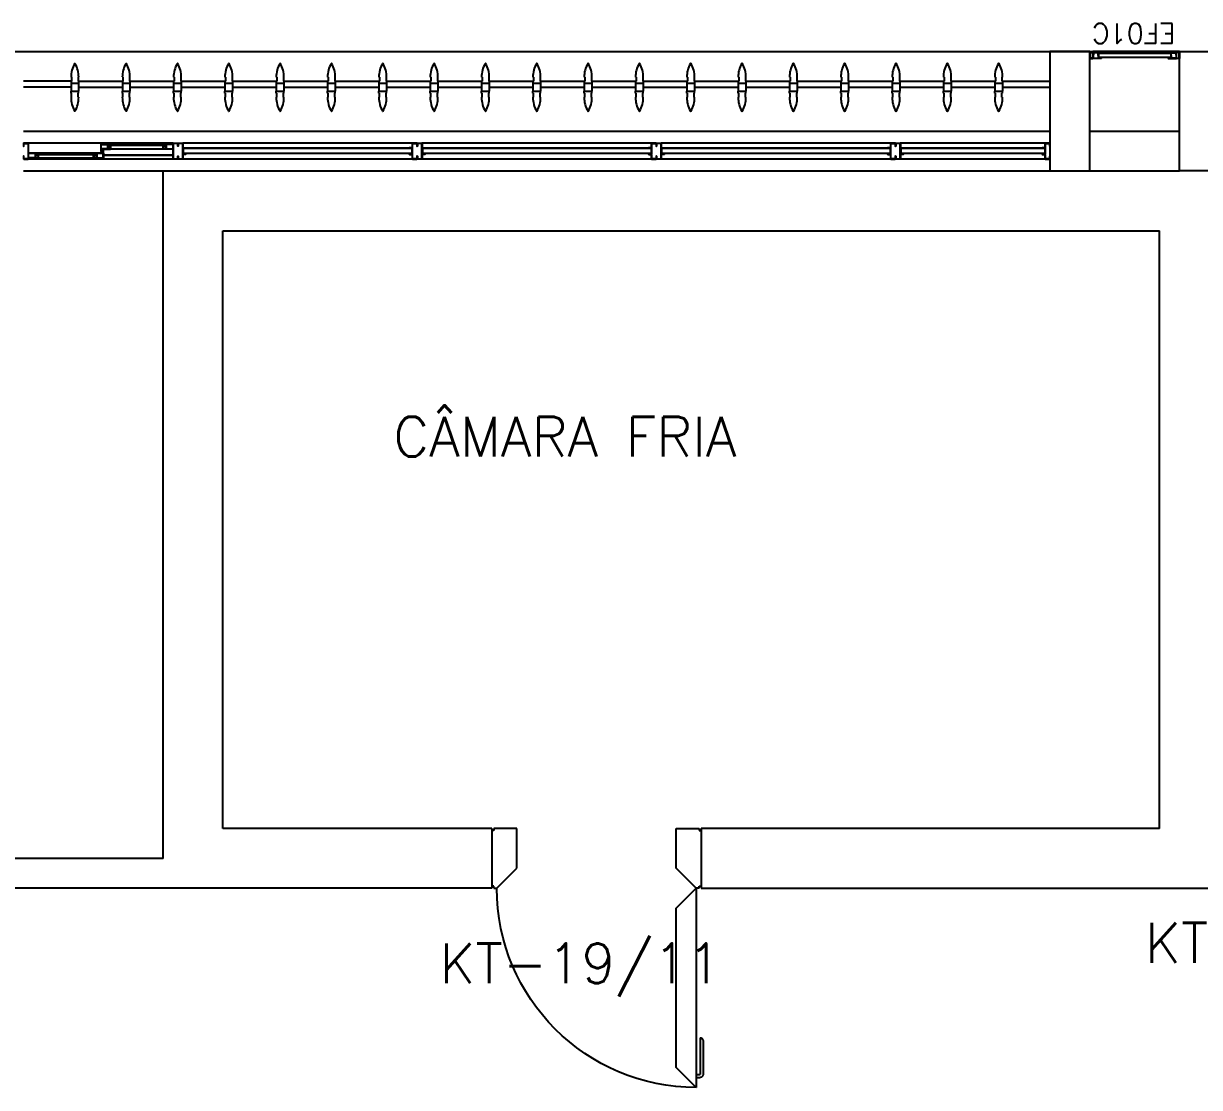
# Model space of a CAD drawing. Header units: millimetres. Extents: x 2686 to 2939, y 1294 to 1441.
# Drawn here: x 2822.32 to 2828.22, y 1433.37 to 1438.71 of the extents above; entities that cross this region are included whole.
import ezdxf

# ---------------------------------------------------------------- set-up
doc = ezdxf.new("R2010")
doc.units = ezdxf.units.MM
for name, color, linetype in [('AR-ALV', 2, 'Continuous'), ('AR-ESQ', 1, 'Continuous'), ('AR-ESTC', 3, 'Continuous'), ('AR-PEITORIL', 1, 'Continuous'), ('AR-PORTA', 1, 'Continuous'), ('BR-PAINEL', 1, 'Continuous'), ('BR-SUPORTE', 1, 'Continuous'), ('DT-ESQ-BAGUETE-C', 1, 'Continuous'), ('DT-ESQ-BAGUETE-V', 1, 'Continuous'), ('DT-ESQ-CHAPA DOBRADA-V', 1, 'Continuous'), ('DT-ESQ-MARCO-V', 1, 'Continuous'), ('DT-ESQ-PERFIL CADEIRA-C', 2, 'Continuous'), ('DT-ESQ-PERFIL CADEIRA-V', 2, 'Continuous'), ('DT-ESQ-PERFIL U SIMPLES-C', 2, 'Continuous'), ('DT-ESQ-PERFIL U-C', 2, 'Continuous'), ('DT-ESQ-PERFIL U-V', 1, 'Continuous'), ('DT-ESQ-VENEZIANA-C', 1, 'Continuous'), ('DT-ESQ-VENEZIANA-V', 1, 'Continuous'), ('DT-ESQ-VIDRO-C', 2, 'Continuous'), ('DT-TXTMOD', 1, 'Continuous'), ('ENDEREÇO', 2, 'Continuous'), ('ibio', 2, 'Continuous'), ('maçaneta', 1, 'Continuous'), ('mov', 1, 'Continuous'), ('pm1', 2, 'Continuous'), ('pm2', 2, 'Continuous'), ('TEXTO', 2, 'Continuous')]:
    doc.layers.add(name, color=color, linetype=linetype)
doc.styles.add('S10', font='simplex.shx', dxfattribs={"height": 0.1})
doc.styles.add('UNB-100', font='simplex.shx', dxfattribs={"height": 0.2})
doc.styles.add('UNB1-100', font='simplex.shx', dxfattribs={"height": 0.2})

# ---------------------------------------------------------------- blocks, each defined once
blk = doc.blocks.new('pe100-alv-01p')
at = {"layer": 'maçaneta'}
for p, q in [((-0.025, 1.25), (-0.005, 1.25)), ((-0.025, 1.235), (-0.005, 1.235)), ((-0.005, 1.05), (-0.005, 1.235)), ((0.01, 1.065), (0.01, 1.235))]:
    blk.add_line(p, q, dxfattribs=at)
for centre, start, end in [((-0.005, 1.235), 360, 90), ((-0.005, 1.065), 270, 360)]:
    blk.add_arc(centre, 0.015, start, end, dxfattribs=at)
at = {"layer": 'mov'}
blk.add_arc((-0.025, 0.3), 1, 90, 180, dxfattribs=at)
at = {"layer": 'pm1'}
for p, q in [((-0.025, 1.3), (-0.125, 1.2)), ((-0.025, 1.3), (-0.025, 1.3)), ((-0.025, 0.3), (-0.025, 1.3)), ((-0.125, 1.2), (-0.125, 0.4)), ((-0.125, 0.4), (-0.025, 0.3)), ((-1.04, 0.3), (-1.025, 0.3)), ((-1.04, 0.3), (-1.04, 0.29)), ((-1.025, 0.3), (-0.925, 0.2)), ((-0.025, 0.3), (-0.125, 0.2)), ((-0.025, 0.3), (-0.025, 0.3)), ((-0.01, 0.3), (-0.025, 0.3)), ((-0.01, 0.3), (-0.01, 0.29)), ((-1.04, 0.29), (-1.05, 0.29)), ((-1.05, 0.01), (-1.05, 0.29)), ((-0.925, 0.2), (-0.925, 0)), ((-0.125, 0.2), (-0.125, 0)), ((-1.04, 0.01), (-1.05, 0.01)), ((-1.04, 0), (-1.04, 0.01)), ((-0.925, 0), (-1.04, 0)), ((-0.125, 0), (-0.01, 0)), ((-0.01, 0), (-0.01, 0.01))]:
    blk.add_line(p, q, dxfattribs=at)
at = {"layer": 'pm2'}
for p, q in [((-0.01, 0.29), (0, 0.29)), ((0, 0.01), (0, 0.29)), ((-0.01, 0.01), (0, 0.01))]:
    blk.add_line(p, q, dxfattribs=at)
blk = doc.blocks.new('EF48-P')
at = {"layer": 'DT-ESQ-BAGUETE-C', "ltscale": 0.1}
for points in [[(4.4485, -0.125), (4.435, -0.125), (4.435, -0.1235), (4.448, -0.1235, 0.414214), (4.4485, -0.123), (4.4485, -0.112, 0.414214), (4.448, -0.1115), (4.435, -0.1115), (4.435, -0.11), (4.4485, -0.11, -0.414214), (4.45, -0.1115), (4.45, -0.1235, -0.414214)], [(4.714, -0.125), (4.7275, -0.125), (4.7275, -0.1235), (4.7145, -0.1235, -0.414214), (4.714, -0.123), (4.714, -0.112, -0.414214), (4.7145, -0.1115), (4.7275, -0.1115), (4.7275, -0.11), (4.714, -0.11, 0.414214), (4.7125, -0.1115), (4.7125, -0.1235, 0.414214)], [(4.7975, -0.08), (4.784, -0.08), (4.784, -0.0785), (4.797, -0.0785, 0.414214), (4.7975, -0.078), (4.7975, -0.067, 0.414214), (4.797, -0.0665), (4.784, -0.0665), (4.784, -0.065), (4.7975, -0.065, -0.414214), (4.799, -0.0665), (4.799, -0.0785, -0.414214)], [(5.0765, -0.08), (5.09, -0.08), (5.09, -0.0785), (5.077, -0.0785, -0.414214), (5.0765, -0.078), (5.0765, -0.067, -0.414214), (5.077, -0.0665), (5.09, -0.0665), (5.09, -0.065), (5.0765, -0.065, 0.414214), (5.075, -0.0665), (5.075, -0.0785, 0.414214)]]:
    blk.add_lwpolyline(points, format="xyb", close=True, dxfattribs=at)
at = {"layer": 'DT-ESQ-BAGUETE-V', "ltscale": 0.1}
for p, q in [((4.4485, -0.11), (4.714, -0.11)), ((4.7975, -0.065), (5.0765, -0.065))]:
    blk.add_line(p, q, dxfattribs=at)
at = {"layer": 'DT-ESQ-CHAPA DOBRADA-V', "ltscale": 0.1}
for p, q in [((4.4, -0.077), (4.749, -0.077)), ((4.4, -0.08), (4.749, -0.08))]:
    blk.add_line(p, q, dxfattribs=at)
at = {"layer": 'DT-ESQ-MARCO-V', "ltscale": 0.1}
for p, q in [((0.0235, -0.06), (0.7515, -0.06)), ((0.7985, -0.06), (1.9515, -0.06)), ((1.9985, -0.06), (3.1515, -0.06)), ((3.1985, -0.06), (4.3515, -0.06)), ((0.0235, -0.14), (0.7515, -0.14)), ((0.7985, -0.14), (1.9515, -0.14)), ((1.9985, -0.14), (3.1515, -0.14)), ((3.1985, -0.14), (4.3515, -0.14))]:
    blk.add_line(p, q, dxfattribs=at)
at = {"layer": 'DT-ESQ-PERFIL CADEIRA-C', "ltscale": 0.1}
for p, q in [((4.751, -0.0885), (4.7975, -0.0885)), ((5.125, -0.0885), (5.0765, -0.0885)), ((4.4, -0.1335), (4.4485, -0.1335)), ((4.7605, -0.1335), (4.714, -0.1335))]:
    blk.add_line(p, q, dxfattribs=at)
for points in [[(4.4485, -0.135), (4.4, -0.135), (4.4, -0.1335), (4.435, -0.1335, -0.198912), (4.4339, -0.1331, -0.198913), (4.4335, -0.132), (4.4335, -0.112, 0.414214), (4.433, -0.1115), (4.4, -0.1115), (4.4, -0.11), (4.4335, -0.11, -0.414214), (4.435, -0.1115), (4.435, -0.1235), (4.435, -0.125), (4.435, -0.132), (4.4485, -0.132, -1)], [(4.714, -0.132, 1), (4.714, -0.135), (4.7605, -0.135, 0.414214), (4.7625, -0.133), (4.7625, -0.112, 0.414214), (4.7605, -0.11), (4.729, -0.11, 0.414214), (4.7275, -0.1115), (4.7275, -0.132)], [(4.7275, -0.1335, 0.198913), (4.7286, -0.1331, 0.198913), (4.729, -0.132), (4.729, -0.112, -0.414214), (4.7295, -0.1115), (4.7605, -0.1115, -0.414214), (4.761, -0.112), (4.761, -0.133, -0.414214), (4.7605, -0.1335)], [(4.7975, -0.087, -1), (4.7975, -0.09), (4.751, -0.09, -0.414214), (4.749, -0.088), (4.749, -0.067, -0.414214), (4.751, -0.065), (4.7825, -0.065, -0.414214), (4.784, -0.0665), (4.784, -0.087)], [(4.784, -0.0885, -0.198913), (4.7829, -0.0881, -0.198913), (4.7825, -0.087), (4.7825, -0.067, 0.414214), (4.782, -0.0665), (4.751, -0.0665, 0.414214), (4.7505, -0.067), (4.7505, -0.088, 0.414214), (4.751, -0.0885)], [(5.0765, -0.09), (5.125, -0.09), (5.125, -0.0885), (5.09, -0.0885, 0.198912), (5.0911, -0.0881, 0.198913), (5.0915, -0.087), (5.0915, -0.067, -0.414214), (5.092, -0.0665), (5.125, -0.0665), (5.125, -0.065), (5.0915, -0.065, 0.414214), (5.09, -0.0665), (5.09, -0.0785), (5.09, -0.08), (5.09, -0.087), (5.0765, -0.087, 1)]]:
    blk.add_lwpolyline(points, format="xyb", close=True, dxfattribs=at)
at = {"layer": 'DT-ESQ-PERFIL CADEIRA-V', "ltscale": 0.1}
for p, q in [((4.7825, -0.09), (5.0765, -0.09)), ((4.4485, -0.135), (4.714, -0.135))]:
    blk.add_line(p, q, dxfattribs=at)
at = {"layer": 'DT-ESQ-PERFIL U SIMPLES-C', "ltscale": 0.1}
for points in [[(4.751, -0.102), (4.759, -0.102), (4.759, -0.1005), (4.751, -0.1005, -0.414214), (4.7505, -0.1), (4.7505, -0.092, -0.414214), (4.751, -0.0915), (4.759, -0.0915), (4.759, -0.09), (4.751, -0.09, 0.414214), (4.749, -0.092), (4.749, -0.1, 0.414214)], [(4.7605, -0.098), (4.7525, -0.098), (4.7525, -0.0995), (4.7605, -0.0995, -0.414214), (4.761, -0.1), (4.761, -0.108, -0.414214), (4.7605, -0.1085), (4.7525, -0.1085), (4.7525, -0.11), (4.7605, -0.11, 0.414214), (4.7625, -0.108), (4.7625, -0.1, 0.414214)]]:
    blk.add_lwpolyline(points, format="xyb", close=True, dxfattribs=at)
at = {"layer": 'DT-ESQ-PERFIL U-C', "ltscale": 0.1}
for points in [[(0.025, -0.1234), (0.025, -0.086), (0.0385, -0.086, 1), (0.0385, -0.083), (0.025, -0.083), (0.025, -0.0615, 0.414214), (0.0235, -0.06), (0.0015, -0.06, 0.414214), (0, -0.0615), (0, -0.075), (0.0015, -0.075), (0.0015, -0.0615), (0.0235, -0.0615), (0.0235, -0.083, 0.414214), (0.025, -0.0845, 0.414214), (0.0235, -0.086), (0.0235, -0.1234), (0.0235, -0.1385), (0.0015, -0.1385), (0.0015, -0.125), (0, -0.125), (0, -0.1385, 0.414214), (0.0015, -0.14), (0.0235, -0.14, 0.414214), (0.025, -0.1385)], [(0.04, -0.086), (0.0265, -0.086, 0.414214), (0.025, -0.0875), (0.025, -0.1145, 0.414214), (0.0265, -0.116), (0.04, -0.116), (0.04, -0.1145), (0.0265, -0.1145), (0.0265, -0.0875), (0.04, -0.0875)], [(0.75, -0.1234), (0.75, -0.086), (0.7365, -0.086, -1), (0.7365, -0.083), (0.75, -0.083), (0.75, -0.0615, -0.414214), (0.7515, -0.06), (0.7735, -0.06, -0.414214), (0.775, -0.0615), (0.775, -0.075), (0.7735, -0.075), (0.7735, -0.0615), (0.7515, -0.0615), (0.7515, -0.083, -0.414214), (0.75, -0.0845, -0.414214), (0.7515, -0.086), (0.7515, -0.1234), (0.7515, -0.1385), (0.7735, -0.1385), (0.7735, -0.125), (0.775, -0.125), (0.775, -0.1385, -0.414214), (0.7735, -0.14), (0.7515, -0.14, -0.414214), (0.75, -0.1385)], [(0.735, -0.086), (0.7485, -0.086, -0.414214), (0.75, -0.0875), (0.75, -0.1145, -0.414214), (0.7485, -0.116), (0.735, -0.116), (0.735, -0.1145), (0.7485, -0.1145), (0.7485, -0.0875), (0.735, -0.0875)], [(0.8, -0.1234), (0.8, -0.086), (0.8135, -0.086, 1), (0.8135, -0.083), (0.8, -0.083), (0.8, -0.0615, 0.414214), (0.7985, -0.06), (0.7765, -0.06, 0.414214), (0.775, -0.0615), (0.775, -0.075), (0.7765, -0.075), (0.7765, -0.0615), (0.7985, -0.0615), (0.7985, -0.083, 0.414214), (0.8, -0.0845, 0.414214), (0.7985, -0.086), (0.7985, -0.1234), (0.7985, -0.1385), (0.7765, -0.1385), (0.7765, -0.125), (0.775, -0.125), (0.775, -0.1385, 0.414214), (0.7765, -0.14), (0.7985, -0.14, 0.414214), (0.8, -0.1385)], [(0.815, -0.086), (0.8015, -0.086, 0.414214), (0.8, -0.0875), (0.8, -0.1145, 0.414214), (0.8015, -0.116), (0.815, -0.116), (0.815, -0.1145), (0.8015, -0.1145), (0.8015, -0.0875), (0.815, -0.0875)], [(1.95, -0.1234), (1.95, -0.086), (1.9365, -0.086, -1), (1.9365, -0.083), (1.95, -0.083), (1.95, -0.0615, -0.414214), (1.9515, -0.06), (1.9735, -0.06, -0.414214), (1.975, -0.0615), (1.975, -0.075), (1.9735, -0.075), (1.9735, -0.0615), (1.9515, -0.0615), (1.9515, -0.083, -0.414214), (1.95, -0.0845, -0.414214), (1.9515, -0.086), (1.9515, -0.1234), (1.9515, -0.1385), (1.9735, -0.1385), (1.9735, -0.125), (1.975, -0.125), (1.975, -0.1385, -0.414214), (1.9735, -0.14), (1.9515, -0.14, -0.414214), (1.95, -0.1385)], [(1.935, -0.086), (1.9485, -0.086, -0.414214), (1.95, -0.0875), (1.95, -0.1145, -0.414214), (1.9485, -0.116), (1.935, -0.116), (1.935, -0.1145), (1.9485, -0.1145), (1.9485, -0.0875), (1.935, -0.0875)], [(2, -0.1234), (2, -0.086), (2.0135, -0.086, 1), (2.0135, -0.083), (2, -0.083), (2, -0.0615, 0.414214), (1.9985, -0.06), (1.9765, -0.06, 0.414214), (1.975, -0.0615), (1.975, -0.075), (1.9765, -0.075), (1.9765, -0.0615), (1.9985, -0.0615), (1.9985, -0.083, 0.414214), (2, -0.0845, 0.414214), (1.9985, -0.086), (1.9985, -0.1234), (1.9985, -0.1385), (1.9765, -0.1385), (1.9765, -0.125), (1.975, -0.125), (1.975, -0.1385, 0.414214), (1.9765, -0.14), (1.9985, -0.14, 0.414214), (2, -0.1385)], [(2.015, -0.086), (2.0015, -0.086, 0.414214), (2, -0.0875), (2, -0.1145, 0.414214), (2.0015, -0.116), (2.015, -0.116), (2.015, -0.1145), (2.0015, -0.1145), (2.0015, -0.0875), (2.015, -0.0875)], [(3.15, -0.1234), (3.15, -0.086), (3.1365, -0.086, -1), (3.1365, -0.083), (3.15, -0.083), (3.15, -0.0615, -0.414214), (3.1515, -0.06), (3.1735, -0.06, -0.414214), (3.175, -0.0615), (3.175, -0.075), (3.1735, -0.075), (3.1735, -0.0615), (3.1515, -0.0615), (3.1515, -0.083, -0.414214), (3.15, -0.0845, -0.414214), (3.1515, -0.086), (3.1515, -0.1234), (3.1515, -0.1385), (3.1735, -0.1385), (3.1735, -0.125), (3.175, -0.125), (3.175, -0.1385, -0.414214), (3.1735, -0.14), (3.1515, -0.14, -0.414214), (3.15, -0.1385)], [(3.135, -0.086), (3.1485, -0.086, -0.414214), (3.15, -0.0875), (3.15, -0.1145, -0.414214), (3.1485, -0.116), (3.135, -0.116), (3.135, -0.1145), (3.1485, -0.1145), (3.1485, -0.0875), (3.135, -0.0875)], [(3.2, -0.1234), (3.2, -0.086), (3.2135, -0.086, 1), (3.2135, -0.083), (3.2, -0.083), (3.2, -0.0615, 0.414214), (3.1985, -0.06), (3.1765, -0.06, 0.414214), (3.175, -0.0615), (3.175, -0.075), (3.1765, -0.075), (3.1765, -0.0615), (3.1985, -0.0615), (3.1985, -0.083, 0.414214), (3.2, -0.0845, 0.414214), (3.1985, -0.086), (3.1985, -0.1234), (3.1985, -0.1385), (3.1765, -0.1385), (3.1765, -0.125), (3.175, -0.125), (3.175, -0.1385, 0.414214), (3.1765, -0.14), (3.1985, -0.14, 0.414214), (3.2, -0.1385)], [(3.215, -0.086), (3.2015, -0.086, 0.414214), (3.2, -0.0875), (3.2, -0.1145, 0.414214), (3.2015, -0.116), (3.215, -0.116), (3.215, -0.1145), (3.2015, -0.1145), (3.2015, -0.0875), (3.215, -0.0875)], [(4.35, -0.1234), (4.35, -0.086), (4.3365, -0.086, -1), (4.3365, -0.083), (4.35, -0.083), (4.35, -0.0615, -0.414214), (4.3515, -0.06), (4.3735, -0.06, -0.414214), (4.375, -0.0615), (4.375, -0.075), (4.3735, -0.075), (4.3735, -0.0615), (4.3515, -0.0615), (4.3515, -0.083, -0.414214), (4.35, -0.0845, -0.414214), (4.3515, -0.086), (4.3515, -0.1234), (4.3515, -0.1385), (4.3735, -0.1385), (4.3735, -0.125), (4.375, -0.125), (4.375, -0.1385, -0.414214), (4.3735, -0.14), (4.3515, -0.14, -0.414214), (4.35, -0.1385)], [(4.335, -0.086), (4.3485, -0.086, -0.414214), (4.35, -0.0875), (4.35, -0.1145, -0.414214), (4.3485, -0.116), (4.335, -0.116), (4.335, -0.1145), (4.3485, -0.1145), (4.3485, -0.0875), (4.335, -0.0875)], [(4.375, -0.0615, -0.414214), (4.3765, -0.06), (4.3985, -0.06, -0.414214), (4.4, -0.0615), (4.4, -0.1385, -0.414214), (4.3985, -0.14), (4.3765, -0.14, -0.414214), (4.375, -0.1385), (4.375, -0.125), (4.3765, -0.125), (4.3765, -0.138, 0.414214), (4.377, -0.1385), (4.398, -0.1385, 0.414214), (4.3985, -0.138), (4.3985, -0.062, 0.414214), (4.398, -0.0615), (4.377, -0.0615, 0.414214), (4.3765, -0.062), (4.3765, -0.075), (4.375, -0.075)], [(5.15, -0.0615, 0.414214), (5.1485, -0.06), (5.1265, -0.06, 0.414214), (5.125, -0.0615), (5.125, -0.1385, 0.414214), (5.1265, -0.14), (5.1485, -0.14, 0.414214), (5.15, -0.1385), (5.15, -0.125), (5.1485, -0.125), (5.1485, -0.138, -0.414214), (5.148, -0.1385), (5.127, -0.1385, -0.414214), (5.1265, -0.138), (5.1265, -0.062, -0.414214), (5.127, -0.0615), (5.148, -0.0615, -0.414214), (5.1485, -0.062), (5.1485, -0.075), (5.15, -0.075)]]:
    blk.add_lwpolyline(points, format="xyb", close=True, dxfattribs=at)
for points in [[(0.025, -0.0845), (0.0385, -0.0845)], [(0.75, -0.0845), (0.7365, -0.0845)], [(0.8, -0.0845), (0.8135, -0.0845)], [(1.95, -0.0845), (1.9365, -0.0845)], [(2, -0.0845), (2.0135, -0.0845)], [(3.15, -0.0845), (3.1365, -0.0845)], [(3.2, -0.0845), (3.2135, -0.0845)], [(4.35, -0.0845), (4.3365, -0.0845)]]:
    blk.add_lwpolyline(points, dxfattribs=at)
at = {"layer": 'DT-ESQ-PERFIL U-V', "ltscale": 0.1}
for p, q in [((4.3985, -0.06), (5.1265, -0.06)), ((4.3985, -0.14), (5.1265, -0.14))]:
    blk.add_line(p, q, dxfattribs=at)
at = {"layer": 'DT-ESQ-VENEZIANA-C', "ltscale": 0.1}
for p, q in [((0.0265, -0.113), (0.7485, -0.113)), ((0.0265, -0.1145), (0.7485, -0.1145)), ((0.8015, -0.113), (1.9485, -0.113)), ((0.8015, -0.1145), (1.9485, -0.1145)), ((2.0015, -0.113), (3.1485, -0.113)), ((2.0015, -0.1145), (3.1485, -0.1145)), ((3.2015, -0.113), (4.3485, -0.113)), ((3.2015, -0.1145), (4.3485, -0.1145))]:
    blk.add_line(p, q, dxfattribs=at)
at = {"layer": 'DT-ESQ-VENEZIANA-V', "ltscale": 0.1}
for p, q in [((0.0265, -0.0875), (0.7485, -0.0875)), ((0.8015, -0.0875), (1.9485, -0.0875)), ((2.0015, -0.0875), (3.1485, -0.0875)), ((3.2015, -0.0875), (4.3485, -0.0875))]:
    blk.add_line(p, q, dxfattribs=at)
at = {"layer": 'DT-ESQ-VIDRO-C', "ltscale": 0.1}
for points in [[(5.0875, -0.085), (5.0875, -0.082), (4.7865, -0.082), (4.7865, -0.085)], [(4.438, -0.13), (4.438, -0.127), (4.7245, -0.127), (4.7245, -0.13)]]:
    blk.add_lwpolyline(points, close=True, dxfattribs=at)
at = {"layer": 'DT-TXTMOD', "ltscale": 0.1, "style": 'S10', "flags": 3}
for tag, p in [('M01', (0.025, -0.28)), ('M02', (0.3253, -0.28)), ('M03', (0.627, -0.28)), ('M04', (0.9288, -0.28)), ('M05', (1.2306, -0.28)), ('M06', (1.5323, -0.28)), ('M07', (1.8341, -0.28)), ('M08', (2.1359, -0.28)), ('M09', (2.4376, -0.28)), ('M10', (2.7394, -0.28)), ('M11', (3.0412, -0.28)), ('M12', (3.3429, -0.28)), ('M13', (3.6447, -0.28)), ('M14', (3.9464, -0.28)), ('M15', (4.2482, -0.28)), ('M16', (4.55, -0.28)), ('M17', (4.8517, -0.28))]:
    blk.add_attdef(tag, p, '', height=0.1, dxfattribs=at)

msp = doc.modelspace()

# ---------------------------------------------------------------- linework, layer by layer
at = {"layer": 'AR-ALV'}
for p, q in [((2827.6707, 1438.1749), (2828.1207, 1438.1749)), ((2823.0207, 1434.5249), (2823.0207, 1437.9749)), ((2823.0207, 1437.9749), (2827.4707, 1437.9749)), ((2827.6707, 1437.9749), (2828.1207, 1437.9749)), ((2823.3207, 1434.6749), (2823.3207, 1437.6749)), ((2823.3207, 1437.6749), (2828.0207, 1437.6749)), ((2828.0207, 1434.6749), (2828.0207, 1437.6749)), ((2824.6707, 1434.6749), (2823.3207, 1434.6749)), ((2824.6707, 1434.6749), (2824.6707, 1434.3749)), ((2825.7207, 1434.6749), (2825.7207, 1434.3749)), ((2828.0207, 1434.6749), (2825.7207, 1434.6749)), ((2823.0207, 1434.5249), (2821.1207, 1434.5249)), ((2824.6707, 1434.3749), (2821.1207, 1434.3749)), ((2825.7207, 1434.3749), (2828.4207, 1434.3749))]:
    msp.add_line(p, q, dxfattribs=at)
at = {"layer": 'AR-ESTC'}
for p, q in [((2827.6707, 1438.5749), (2827.4707, 1438.5749)), ((2827.4707, 1438.5749), (2827.4707, 1437.9749)), ((2827.6707, 1437.9749), (2827.6707, 1438.5749)), ((2828.1207, 1438.5749), (2828.3207, 1438.5749)), ((2828.1207, 1437.9749), (2828.1207, 1438.5749)), ((2827.4707, 1437.9749), (2827.6707, 1437.9749)), ((2828.3207, 1437.9749), (2828.1207, 1437.9749))]:
    msp.add_line(p, q, dxfattribs=at)
at = {"layer": 'AR-PEITORIL'}
for p, q in [((2822.3207, 1438.1749), (2827.4707, 1438.1749)), ((2822.3207, 1437.9749), (2827.4707, 1437.9749))]:
    msp.add_line(p, q, dxfattribs=at)
at = {"layer": 'BR-PAINEL'}
for p, q in [((2822.559, 1438.4449), (2822.5615, 1438.4449)), ((2822.559, 1438.4249), (2822.559, 1438.4149)), ((2822.559, 1438.4249), (2822.5615, 1438.4249)), ((2822.5615, 1438.4449), (2822.5615, 1438.4249)), ((2822.5949, 1438.4449), (2822.5949, 1438.4249)), ((2822.5974, 1438.4449), (2822.5949, 1438.4449)), ((2822.5974, 1438.4249), (2822.5949, 1438.4249)), ((2822.5974, 1438.4249), (2822.5974, 1438.4149)), ((2822.8165, 1438.4449), (2822.819, 1438.4449)), ((2822.8165, 1438.4249), (2822.8165, 1438.4149)), ((2822.8165, 1438.4249), (2822.819, 1438.4249)), ((2822.819, 1438.4449), (2822.819, 1438.4249)), ((2822.8524, 1438.4449), (2822.8524, 1438.4249)), ((2822.8549, 1438.4449), (2822.8524, 1438.4449)), ((2822.8549, 1438.4249), (2822.8524, 1438.4249)), ((2822.8549, 1438.4249), (2822.8549, 1438.4149)), ((2823.074, 1438.4449), (2823.0765, 1438.4449)), ((2823.074, 1438.4249), (2823.074, 1438.4149)), ((2823.074, 1438.4249), (2823.0765, 1438.4249)), ((2823.0765, 1438.4449), (2823.0765, 1438.4249)), ((2823.1099, 1438.4449), (2823.1099, 1438.4249)), ((2823.1124, 1438.4449), (2823.1099, 1438.4449)), ((2823.1124, 1438.4249), (2823.1099, 1438.4249)), ((2823.1124, 1438.4249), (2823.1124, 1438.4149)), ((2823.3315, 1438.4449), (2823.334, 1438.4449)), ((2823.3315, 1438.4249), (2823.3315, 1438.4149)), ((2823.3315, 1438.4249), (2823.334, 1438.4249)), ((2823.334, 1438.4449), (2823.334, 1438.4249)), ((2823.3674, 1438.4449), (2823.3674, 1438.4249)), ((2823.3699, 1438.4449), (2823.3674, 1438.4449)), ((2823.3699, 1438.4249), (2823.3674, 1438.4249)), ((2823.3699, 1438.4249), (2823.3699, 1438.4149)), ((2823.589, 1438.4449), (2823.5915, 1438.4449)), ((2823.589, 1438.4249), (2823.589, 1438.4149)), ((2823.589, 1438.4249), (2823.5915, 1438.4249)), ((2823.5915, 1438.4449), (2823.5915, 1438.4249)), ((2823.6249, 1438.4449), (2823.6249, 1438.4249)), ((2823.6274, 1438.4449), (2823.6249, 1438.4449)), ((2823.6274, 1438.4249), (2823.6249, 1438.4249)), ((2823.6274, 1438.4249), (2823.6274, 1438.4149)), ((2823.8465, 1438.4449), (2823.849, 1438.4449)), ((2823.8465, 1438.4249), (2823.8465, 1438.4149)), ((2823.8465, 1438.4249), (2823.849, 1438.4249)), ((2823.849, 1438.4449), (2823.849, 1438.4249)), ((2823.8824, 1438.4449), (2823.8824, 1438.4249)), ((2823.8849, 1438.4449), (2823.8824, 1438.4449)), ((2823.8849, 1438.4249), (2823.8824, 1438.4249)), ((2823.8849, 1438.4249), (2823.8849, 1438.4149)), ((2824.104, 1438.4449), (2824.1065, 1438.4449)), ((2824.104, 1438.4249), (2824.104, 1438.4149)), ((2824.104, 1438.4249), (2824.1065, 1438.4249)), ((2824.1065, 1438.4449), (2824.1065, 1438.4249)), ((2824.1399, 1438.4449), (2824.1399, 1438.4249)), ((2824.1424, 1438.4449), (2824.1399, 1438.4449)), ((2824.1424, 1438.4249), (2824.1399, 1438.4249)), ((2824.1424, 1438.4249), (2824.1424, 1438.4149)), ((2824.3615, 1438.4449), (2824.364, 1438.4449)), ((2824.3615, 1438.4249), (2824.3615, 1438.4149)), ((2824.3615, 1438.4249), (2824.364, 1438.4249)), ((2824.364, 1438.4449), (2824.364, 1438.4249)), ((2824.3974, 1438.4449), (2824.3974, 1438.4249)), ((2824.3999, 1438.4449), (2824.3974, 1438.4449)), ((2824.3999, 1438.4249), (2824.3974, 1438.4249)), ((2824.3999, 1438.4249), (2824.3999, 1438.4149)), ((2824.619, 1438.4449), (2824.6215, 1438.4449)), ((2824.619, 1438.4249), (2824.619, 1438.4149)), ((2824.619, 1438.4249), (2824.6215, 1438.4249)), ((2824.6215, 1438.4449), (2824.6215, 1438.4249)), ((2824.6549, 1438.4449), (2824.6549, 1438.4249)), ((2824.6574, 1438.4449), (2824.6549, 1438.4449)), ((2824.6574, 1438.4249), (2824.6549, 1438.4249)), ((2824.6574, 1438.4249), (2824.6574, 1438.4149)), ((2824.8765, 1438.4449), (2824.879, 1438.4449)), ((2824.8765, 1438.4249), (2824.8765, 1438.4149)), ((2824.8765, 1438.4249), (2824.879, 1438.4249)), ((2824.879, 1438.4449), (2824.879, 1438.4249)), ((2824.9124, 1438.4449), (2824.9124, 1438.4249)), ((2824.9149, 1438.4449), (2824.9124, 1438.4449)), ((2824.9149, 1438.4249), (2824.9124, 1438.4249)), ((2824.9149, 1438.4249), (2824.9149, 1438.4149)), ((2825.134, 1438.4449), (2825.1365, 1438.4449)), ((2825.134, 1438.4249), (2825.134, 1438.4149)), ((2825.134, 1438.4249), (2825.1365, 1438.4249)), ((2825.1365, 1438.4449), (2825.1365, 1438.4249)), ((2825.1699, 1438.4449), (2825.1699, 1438.4249)), ((2825.1724, 1438.4449), (2825.1699, 1438.4449)), ((2825.1724, 1438.4249), (2825.1699, 1438.4249)), ((2825.1724, 1438.4249), (2825.1724, 1438.4149)), ((2825.3915, 1438.4449), (2825.394, 1438.4449)), ((2825.3915, 1438.4249), (2825.3915, 1438.4149)), ((2825.3915, 1438.4249), (2825.394, 1438.4249)), ((2825.394, 1438.4449), (2825.394, 1438.4249)), ((2825.4274, 1438.4449), (2825.4274, 1438.4249)), ((2825.4299, 1438.4449), (2825.4274, 1438.4449)), ((2825.4299, 1438.4249), (2825.4274, 1438.4249)), ((2825.4299, 1438.4249), (2825.4299, 1438.4149)), ((2825.649, 1438.4449), (2825.6515, 1438.4449)), ((2825.649, 1438.4249), (2825.649, 1438.4149)), ((2825.649, 1438.4249), (2825.6515, 1438.4249)), ((2825.6515, 1438.4449), (2825.6515, 1438.4249)), ((2825.6849, 1438.4449), (2825.6849, 1438.4249)), ((2825.6874, 1438.4449), (2825.6849, 1438.4449)), ((2825.6874, 1438.4249), (2825.6849, 1438.4249)), ((2825.6874, 1438.4249), (2825.6874, 1438.4149)), ((2825.9065, 1438.4449), (2825.909, 1438.4449)), ((2825.9065, 1438.4249), (2825.9065, 1438.4149)), ((2825.9065, 1438.4249), (2825.909, 1438.4249)), ((2825.909, 1438.4449), (2825.909, 1438.4249)), ((2825.9424, 1438.4449), (2825.9424, 1438.4249)), ((2825.9449, 1438.4449), (2825.9424, 1438.4449)), ((2825.9449, 1438.4249), (2825.9424, 1438.4249)), ((2825.9449, 1438.4249), (2825.9449, 1438.4149)), ((2826.164, 1438.4449), (2826.1665, 1438.4449)), ((2826.164, 1438.4249), (2826.164, 1438.4149)), ((2826.164, 1438.4249), (2826.1665, 1438.4249)), ((2826.1665, 1438.4449), (2826.1665, 1438.4249)), ((2826.1999, 1438.4449), (2826.1999, 1438.4249)), ((2826.2024, 1438.4449), (2826.1999, 1438.4449)), ((2826.2024, 1438.4249), (2826.1999, 1438.4249)), ((2826.2024, 1438.4249), (2826.2024, 1438.4149)), ((2826.4215, 1438.4449), (2826.424, 1438.4449)), ((2826.4215, 1438.4249), (2826.4215, 1438.4149)), ((2826.4215, 1438.4249), (2826.424, 1438.4249)), ((2826.424, 1438.4449), (2826.424, 1438.4249)), ((2826.4574, 1438.4449), (2826.4574, 1438.4249)), ((2826.4599, 1438.4449), (2826.4574, 1438.4449)), ((2826.4599, 1438.4249), (2826.4574, 1438.4249)), ((2826.4599, 1438.4249), (2826.4599, 1438.4149)), ((2826.679, 1438.4449), (2826.6815, 1438.4449)), ((2826.679, 1438.4249), (2826.679, 1438.4149)), ((2826.679, 1438.4249), (2826.6815, 1438.4249)), ((2826.6815, 1438.4449), (2826.6815, 1438.4249)), ((2826.7149, 1438.4449), (2826.7149, 1438.4249)), ((2826.7174, 1438.4449), (2826.7149, 1438.4449)), ((2826.7174, 1438.4249), (2826.7149, 1438.4249)), ((2826.7174, 1438.4249), (2826.7174, 1438.4149)), ((2826.9365, 1438.4449), (2826.939, 1438.4449)), ((2826.9365, 1438.4249), (2826.939, 1438.4249)), ((2826.9365, 1438.4249), (2826.9365, 1438.4149)), ((2826.939, 1438.4449), (2826.939, 1438.4249)), ((2826.9749, 1438.4449), (2826.9724, 1438.4449)), ((2826.9724, 1438.4449), (2826.9724, 1438.4249)), ((2826.9749, 1438.4249), (2826.9724, 1438.4249)), ((2826.9749, 1438.4249), (2826.9749, 1438.4149)), ((2827.194, 1438.4449), (2827.1965, 1438.4449)), ((2827.194, 1438.4249), (2827.194, 1438.4149)), ((2827.194, 1438.4249), (2827.1965, 1438.4249)), ((2827.1965, 1438.4449), (2827.1965, 1438.4249)), ((2827.2299, 1438.4449), (2827.2299, 1438.4249)), ((2827.2324, 1438.4449), (2827.2299, 1438.4449)), ((2827.2324, 1438.4249), (2827.2299, 1438.4249)), ((2827.2324, 1438.4249), (2827.2324, 1438.4149)), ((2822.559, 1438.4149), (2822.5974, 1438.4149)), ((2822.559, 1438.4149), (2822.559, 1438.3749)), ((2822.559, 1438.3749), (2822.5974, 1438.3749)), ((2822.559, 1438.3649), (2822.559, 1438.3749)), ((2822.559, 1438.3649), (2822.5615, 1438.3649)), ((2822.5615, 1438.3449), (2822.5615, 1438.3649)), ((2822.5974, 1438.3649), (2822.5949, 1438.3649)), ((2822.5949, 1438.3449), (2822.5949, 1438.3649)), ((2822.5974, 1438.4149), (2822.5974, 1438.3749)), ((2822.5974, 1438.3649), (2822.5974, 1438.3749)), ((2822.8165, 1438.4149), (2822.8549, 1438.4149)), ((2822.8165, 1438.4149), (2822.8165, 1438.3749)), ((2822.8165, 1438.3749), (2822.8549, 1438.3749)), ((2822.8165, 1438.3649), (2822.8165, 1438.3749)), ((2822.8165, 1438.3649), (2822.819, 1438.3649)), ((2822.819, 1438.3449), (2822.819, 1438.3649)), ((2822.8549, 1438.3649), (2822.8524, 1438.3649)), ((2822.8524, 1438.3449), (2822.8524, 1438.3649)), ((2822.8549, 1438.4149), (2822.8549, 1438.3749)), ((2822.8549, 1438.3649), (2822.8549, 1438.3749)), ((2823.074, 1438.4149), (2823.1124, 1438.4149)), ((2823.074, 1438.4149), (2823.074, 1438.3749)), ((2823.074, 1438.3749), (2823.1124, 1438.3749)), ((2823.074, 1438.3649), (2823.074, 1438.3749)), ((2823.074, 1438.3649), (2823.0765, 1438.3649)), ((2823.0765, 1438.3449), (2823.0765, 1438.3649)), ((2823.1124, 1438.3649), (2823.1099, 1438.3649)), ((2823.1099, 1438.3449), (2823.1099, 1438.3649)), ((2823.1124, 1438.4149), (2823.1124, 1438.3749)), ((2823.1124, 1438.3649), (2823.1124, 1438.3749)), ((2823.3315, 1438.4149), (2823.3699, 1438.4149)), ((2823.3315, 1438.4149), (2823.3315, 1438.3749)), ((2823.3315, 1438.3749), (2823.3699, 1438.3749)), ((2823.3315, 1438.3649), (2823.3315, 1438.3749)), ((2823.3315, 1438.3649), (2823.334, 1438.3649)), ((2823.334, 1438.3449), (2823.334, 1438.3649)), ((2823.3699, 1438.3649), (2823.3674, 1438.3649)), ((2823.3674, 1438.3449), (2823.3674, 1438.3649)), ((2823.3699, 1438.4149), (2823.3699, 1438.3749)), ((2823.3699, 1438.3649), (2823.3699, 1438.3749)), ((2823.589, 1438.4149), (2823.6274, 1438.4149)), ((2823.589, 1438.4149), (2823.589, 1438.3749)), ((2823.589, 1438.3749), (2823.6274, 1438.3749)), ((2823.589, 1438.3649), (2823.589, 1438.3749)), ((2823.589, 1438.3649), (2823.5915, 1438.3649)), ((2823.5915, 1438.3449), (2823.5915, 1438.3649)), ((2823.6274, 1438.3649), (2823.6249, 1438.3649)), ((2823.6249, 1438.3449), (2823.6249, 1438.3649)), ((2823.6274, 1438.4149), (2823.6274, 1438.3749)), ((2823.6274, 1438.3649), (2823.6274, 1438.3749)), ((2823.8465, 1438.4149), (2823.8849, 1438.4149)), ((2823.8465, 1438.4149), (2823.8465, 1438.3749)), ((2823.8465, 1438.3749), (2823.8849, 1438.3749)), ((2823.8465, 1438.3649), (2823.8465, 1438.3749)), ((2823.8465, 1438.3649), (2823.849, 1438.3649)), ((2823.849, 1438.3449), (2823.849, 1438.3649)), ((2823.8849, 1438.3649), (2823.8824, 1438.3649)), ((2823.8824, 1438.3449), (2823.8824, 1438.3649)), ((2823.8849, 1438.4149), (2823.8849, 1438.3749)), ((2823.8849, 1438.3649), (2823.8849, 1438.3749)), ((2824.104, 1438.4149), (2824.1424, 1438.4149)), ((2824.104, 1438.4149), (2824.104, 1438.3749)), ((2824.104, 1438.3749), (2824.1424, 1438.3749)), ((2824.104, 1438.3649), (2824.104, 1438.3749)), ((2824.104, 1438.3649), (2824.1065, 1438.3649)), ((2824.1065, 1438.3449), (2824.1065, 1438.3649)), ((2824.1424, 1438.3649), (2824.1399, 1438.3649)), ((2824.1399, 1438.3449), (2824.1399, 1438.3649)), ((2824.1424, 1438.4149), (2824.1424, 1438.3749)), ((2824.1424, 1438.3649), (2824.1424, 1438.3749)), ((2824.3615, 1438.4149), (2824.3999, 1438.4149)), ((2824.3615, 1438.4149), (2824.3615, 1438.3749)), ((2824.3615, 1438.3749), (2824.3999, 1438.3749)), ((2824.3615, 1438.3649), (2824.3615, 1438.3749)), ((2824.3615, 1438.3649), (2824.364, 1438.3649)), ((2824.364, 1438.3449), (2824.364, 1438.3649)), ((2824.3999, 1438.3649), (2824.3974, 1438.3649)), ((2824.3974, 1438.3449), (2824.3974, 1438.3649)), ((2824.3999, 1438.4149), (2824.3999, 1438.3749)), ((2824.3999, 1438.3649), (2824.3999, 1438.3749)), ((2824.619, 1438.4149), (2824.6574, 1438.4149)), ((2824.619, 1438.4149), (2824.619, 1438.3749)), ((2824.619, 1438.3749), (2824.6574, 1438.3749)), ((2824.619, 1438.3649), (2824.619, 1438.3749)), ((2824.619, 1438.3649), (2824.6215, 1438.3649)), ((2824.6215, 1438.3449), (2824.6215, 1438.3649)), ((2824.6574, 1438.3649), (2824.6549, 1438.3649)), ((2824.6549, 1438.3449), (2824.6549, 1438.3649)), ((2824.6574, 1438.4149), (2824.6574, 1438.3749)), ((2824.6574, 1438.3649), (2824.6574, 1438.3749)), ((2824.8765, 1438.4149), (2824.9149, 1438.4149)), ((2824.8765, 1438.4149), (2824.8765, 1438.3749)), ((2824.8765, 1438.3749), (2824.9149, 1438.3749)), ((2824.8765, 1438.3649), (2824.8765, 1438.3749)), ((2824.8765, 1438.3649), (2824.879, 1438.3649)), ((2824.879, 1438.3449), (2824.879, 1438.3649)), ((2824.9149, 1438.3649), (2824.9124, 1438.3649)), ((2824.9124, 1438.3449), (2824.9124, 1438.3649)), ((2824.9149, 1438.4149), (2824.9149, 1438.3749)), ((2824.9149, 1438.3649), (2824.9149, 1438.3749)), ((2825.134, 1438.4149), (2825.1724, 1438.4149)), ((2825.134, 1438.4149), (2825.134, 1438.3749)), ((2825.134, 1438.3749), (2825.1724, 1438.3749)), ((2825.134, 1438.3649), (2825.134, 1438.3749)), ((2825.134, 1438.3649), (2825.1365, 1438.3649)), ((2825.1365, 1438.3449), (2825.1365, 1438.3649)), ((2825.1724, 1438.3649), (2825.1699, 1438.3649)), ((2825.1699, 1438.3449), (2825.1699, 1438.3649)), ((2825.1724, 1438.4149), (2825.1724, 1438.3749)), ((2825.1724, 1438.3649), (2825.1724, 1438.3749)), ((2825.3915, 1438.4149), (2825.4299, 1438.4149)), ((2825.3915, 1438.4149), (2825.3915, 1438.3749)), ((2825.3915, 1438.3749), (2825.4299, 1438.3749)), ((2825.3915, 1438.3649), (2825.3915, 1438.3749)), ((2825.3915, 1438.3649), (2825.394, 1438.3649)), ((2825.394, 1438.3449), (2825.394, 1438.3649)), ((2825.4299, 1438.3649), (2825.4274, 1438.3649)), ((2825.4274, 1438.3449), (2825.4274, 1438.3649)), ((2825.4299, 1438.4149), (2825.4299, 1438.3749)), ((2825.4299, 1438.3649), (2825.4299, 1438.3749)), ((2825.649, 1438.4149), (2825.6874, 1438.4149)), ((2825.649, 1438.4149), (2825.649, 1438.3749)), ((2825.649, 1438.3749), (2825.6874, 1438.3749)), ((2825.649, 1438.3649), (2825.649, 1438.3749)), ((2825.649, 1438.3649), (2825.6515, 1438.3649)), ((2825.6515, 1438.3449), (2825.6515, 1438.3649)), ((2825.6874, 1438.3649), (2825.6849, 1438.3649)), ((2825.6849, 1438.3449), (2825.6849, 1438.3649)), ((2825.6874, 1438.4149), (2825.6874, 1438.3749)), ((2825.6874, 1438.3649), (2825.6874, 1438.3749)), ((2825.9065, 1438.4149), (2825.9449, 1438.4149)), ((2825.9065, 1438.4149), (2825.9065, 1438.3749)), ((2825.9065, 1438.3749), (2825.9449, 1438.3749)), ((2825.9065, 1438.3649), (2825.9065, 1438.3749)), ((2825.9065, 1438.3649), (2825.909, 1438.3649)), ((2825.909, 1438.3449), (2825.909, 1438.3649)), ((2825.9449, 1438.3649), (2825.9424, 1438.3649)), ((2825.9424, 1438.3449), (2825.9424, 1438.3649)), ((2825.9449, 1438.4149), (2825.9449, 1438.3749)), ((2825.9449, 1438.3649), (2825.9449, 1438.3749)), ((2826.164, 1438.4149), (2826.2024, 1438.4149)), ((2826.164, 1438.4149), (2826.164, 1438.3749)), ((2826.164, 1438.3749), (2826.2024, 1438.3749)), ((2826.164, 1438.3649), (2826.164, 1438.3749)), ((2826.164, 1438.3649), (2826.1665, 1438.3649)), ((2826.1665, 1438.3449), (2826.1665, 1438.3649)), ((2826.2024, 1438.3649), (2826.1999, 1438.3649)), ((2826.1999, 1438.3449), (2826.1999, 1438.3649)), ((2826.2024, 1438.4149), (2826.2024, 1438.3749)), ((2826.2024, 1438.3649), (2826.2024, 1438.3749)), ((2826.4215, 1438.4149), (2826.4599, 1438.4149)), ((2826.4215, 1438.4149), (2826.4215, 1438.3749)), ((2826.4215, 1438.3749), (2826.4599, 1438.3749)), ((2826.4215, 1438.3649), (2826.4215, 1438.3749)), ((2826.4215, 1438.3649), (2826.424, 1438.3649)), ((2826.424, 1438.3449), (2826.424, 1438.3649)), ((2826.4599, 1438.3649), (2826.4574, 1438.3649)), ((2826.4574, 1438.3449), (2826.4574, 1438.3649)), ((2826.4599, 1438.4149), (2826.4599, 1438.3749)), ((2826.4599, 1438.3649), (2826.4599, 1438.3749)), ((2826.679, 1438.4149), (2826.7174, 1438.4149)), ((2826.679, 1438.4149), (2826.679, 1438.3749)), ((2826.679, 1438.3749), (2826.7174, 1438.3749)), ((2826.679, 1438.3649), (2826.679, 1438.3749)), ((2826.679, 1438.3649), (2826.6815, 1438.3649)), ((2826.6815, 1438.3449), (2826.6815, 1438.3649)), ((2826.7174, 1438.3649), (2826.7149, 1438.3649)), ((2826.7149, 1438.3449), (2826.7149, 1438.3649)), ((2826.7174, 1438.4149), (2826.7174, 1438.3749)), ((2826.7174, 1438.3649), (2826.7174, 1438.3749)), ((2826.9365, 1438.4149), (2826.9365, 1438.3749)), ((2826.9365, 1438.4149), (2826.9749, 1438.4149)), ((2826.9365, 1438.3649), (2826.9365, 1438.3749)), ((2826.9365, 1438.3749), (2826.9749, 1438.3749)), ((2826.9365, 1438.3649), (2826.939, 1438.3649)), ((2826.939, 1438.3449), (2826.939, 1438.3649)), ((2826.9724, 1438.3449), (2826.9724, 1438.3649)), ((2826.9749, 1438.3649), (2826.9724, 1438.3649)), ((2826.9749, 1438.4149), (2826.9749, 1438.3749)), ((2826.9749, 1438.3649), (2826.9749, 1438.3749)), ((2827.194, 1438.4149), (2827.2324, 1438.4149)), ((2827.194, 1438.4149), (2827.194, 1438.3749)), ((2827.194, 1438.3749), (2827.2324, 1438.3749)), ((2827.194, 1438.3649), (2827.194, 1438.3749)), ((2827.194, 1438.3649), (2827.1965, 1438.3649)), ((2827.1965, 1438.3449), (2827.1965, 1438.3649)), ((2827.2324, 1438.3649), (2827.2299, 1438.3649)), ((2827.2299, 1438.3449), (2827.2299, 1438.3649)), ((2827.2324, 1438.4149), (2827.2324, 1438.3749)), ((2827.2324, 1438.3649), (2827.2324, 1438.3749)), ((2822.559, 1438.3449), (2822.5615, 1438.3449)), ((2822.5974, 1438.3449), (2822.5949, 1438.3449)), ((2822.8165, 1438.3449), (2822.819, 1438.3449)), ((2822.8549, 1438.3449), (2822.8524, 1438.3449)), ((2823.074, 1438.3449), (2823.0765, 1438.3449)), ((2823.1124, 1438.3449), (2823.1099, 1438.3449)), ((2823.3315, 1438.3449), (2823.334, 1438.3449)), ((2823.3699, 1438.3449), (2823.3674, 1438.3449)), ((2823.589, 1438.3449), (2823.5915, 1438.3449)), ((2823.6274, 1438.3449), (2823.6249, 1438.3449)), ((2823.8465, 1438.3449), (2823.849, 1438.3449)), ((2823.8849, 1438.3449), (2823.8824, 1438.3449)), ((2824.104, 1438.3449), (2824.1065, 1438.3449)), ((2824.1424, 1438.3449), (2824.1399, 1438.3449)), ((2824.3615, 1438.3449), (2824.364, 1438.3449)), ((2824.3999, 1438.3449), (2824.3974, 1438.3449)), ((2824.619, 1438.3449), (2824.6215, 1438.3449)), ((2824.6574, 1438.3449), (2824.6549, 1438.3449)), ((2824.8765, 1438.3449), (2824.879, 1438.3449)), ((2824.9149, 1438.3449), (2824.9124, 1438.3449)), ((2825.134, 1438.3449), (2825.1365, 1438.3449)), ((2825.1724, 1438.3449), (2825.1699, 1438.3449)), ((2825.3915, 1438.3449), (2825.394, 1438.3449)), ((2825.4299, 1438.3449), (2825.4274, 1438.3449)), ((2825.649, 1438.3449), (2825.6515, 1438.3449)), ((2825.6874, 1438.3449), (2825.6849, 1438.3449)), ((2825.9065, 1438.3449), (2825.909, 1438.3449)), ((2825.9449, 1438.3449), (2825.9424, 1438.3449)), ((2826.164, 1438.3449), (2826.1665, 1438.3449)), ((2826.2024, 1438.3449), (2826.1999, 1438.3449)), ((2826.4215, 1438.3449), (2826.424, 1438.3449)), ((2826.4599, 1438.3449), (2826.4574, 1438.3449)), ((2826.679, 1438.3449), (2826.6815, 1438.3449)), ((2826.7174, 1438.3449), (2826.7149, 1438.3449)), ((2826.9365, 1438.3449), (2826.939, 1438.3449)), ((2826.9749, 1438.3449), (2826.9724, 1438.3449)), ((2827.194, 1438.3449), (2827.1965, 1438.3449)), ((2827.2324, 1438.3449), (2827.2299, 1438.3449))]:
    msp.add_line(p, q, dxfattribs=at)
for centre, radius, start, end in [((2822.684, 1438.4488), 0.1251, 148.47206, 181.77204), ((2822.5782, 1438.5136), 0.001, 37.1012, 142.8988), ((2822.4724, 1438.4488), 0.1251, 358.22796, 31.52794), ((2822.9415, 1438.4488), 0.1251, 148.47206, 181.77204), ((2822.8357, 1438.5136), 0.001, 37.1012, 142.8988), ((2822.7299, 1438.4488), 0.1251, 358.22796, 31.52794), ((2823.199, 1438.4488), 0.1251, 148.47206, 181.77204), ((2823.0932, 1438.5136), 0.001, 37.1012, 142.8988), ((2822.9874, 1438.4488), 0.1251, 358.22796, 31.52794), ((2823.4565, 1438.4488), 0.1251, 148.47206, 181.77204), ((2823.3507, 1438.5136), 0.001, 37.1012, 142.8988), ((2823.2449, 1438.4488), 0.1251, 358.22796, 31.52794), ((2823.714, 1438.4488), 0.1251, 148.47206, 181.77204), ((2823.6082, 1438.5136), 0.001, 37.1012, 142.8988), ((2823.5024, 1438.4488), 0.1251, 358.22796, 31.52794), ((2823.9715, 1438.4488), 0.1251, 148.47206, 181.77204), ((2823.8657, 1438.5136), 0.001, 37.1012, 142.8988), ((2823.7599, 1438.4488), 0.1251, 358.22796, 31.52794), ((2824.229, 1438.4488), 0.1251, 148.47206, 181.77204), ((2824.1232, 1438.5136), 0.001, 37.1012, 142.8988), ((2824.0174, 1438.4488), 0.1251, 358.22796, 31.52794), ((2824.4865, 1438.4488), 0.1251, 148.47206, 181.77204), ((2824.3807, 1438.5136), 0.001, 37.1012, 142.8988), ((2824.2749, 1438.4488), 0.1251, 358.22796, 31.52794), ((2824.744, 1438.4488), 0.1251, 148.47206, 181.77204), ((2824.6382, 1438.5136), 0.001, 37.1012, 142.8988), ((2824.5324, 1438.4488), 0.1251, 358.22796, 31.52794), ((2825.0015, 1438.4488), 0.1251, 148.47206, 181.77204), ((2824.8957, 1438.5136), 0.001, 37.1012, 142.8988), ((2824.7899, 1438.4488), 0.1251, 358.22796, 31.52794), ((2825.259, 1438.4488), 0.1251, 148.47206, 181.77204), ((2825.1532, 1438.5136), 0.001, 37.1012, 142.8988), ((2825.0474, 1438.4488), 0.1251, 358.22796, 31.52794), ((2825.5165, 1438.4488), 0.1251, 148.47206, 181.77204), ((2825.4107, 1438.5136), 0.001, 37.1012, 142.8988), ((2825.3049, 1438.4488), 0.1251, 358.22796, 31.52794), ((2825.774, 1438.4488), 0.1251, 148.47206, 181.77204), ((2825.6682, 1438.5136), 0.001, 37.1012, 142.8988), ((2825.5624, 1438.4488), 0.1251, 358.22796, 31.52794), ((2826.0315, 1438.4488), 0.1251, 148.47206, 181.77204), ((2825.9257, 1438.5136), 0.001, 37.1012, 142.8988), ((2825.8199, 1438.4488), 0.1251, 358.22796, 31.52794), ((2826.289, 1438.4488), 0.1251, 148.47206, 181.77204), ((2826.1832, 1438.5136), 0.001, 37.1012, 142.8988), ((2826.0774, 1438.4488), 0.1251, 358.22796, 31.52794), ((2826.5465, 1438.4488), 0.1251, 148.47206, 181.77204), ((2826.4407, 1438.5136), 0.001, 37.1012, 142.8988), ((2826.3349, 1438.4488), 0.1251, 358.22796, 31.52794), ((2826.804, 1438.4488), 0.1251, 148.47206, 181.77204), ((2826.6982, 1438.5136), 0.001, 37.1012, 142.8988), ((2826.5924, 1438.4488), 0.1251, 358.22796, 31.52794), ((2827.0615, 1438.4488), 0.1251, 148.47206, 181.77204), ((2826.9557, 1438.5136), 0.001, 37.1012, 142.8988), ((2826.8499, 1438.4488), 0.1251, 358.22796, 31.52794), ((2827.319, 1438.4488), 0.1251, 148.47206, 181.77204), ((2827.2132, 1438.5136), 0.001, 37.1012, 142.8988), ((2827.1074, 1438.4488), 0.1251, 358.22796, 31.52794), ((2822.684, 1438.341), 0.1251, 178.22796, 211.52794), ((2822.4724, 1438.341), 0.1251, 328.47206, 1.77204), ((2822.9415, 1438.341), 0.1251, 178.22796, 211.52794), ((2822.7299, 1438.341), 0.1251, 328.47206, 1.77204), ((2823.199, 1438.341), 0.1251, 178.22796, 211.52794), ((2822.9874, 1438.341), 0.1251, 328.47206, 1.77204), ((2823.4565, 1438.341), 0.1251, 178.22796, 211.52794), ((2823.2449, 1438.341), 0.1251, 328.47206, 1.77204), ((2823.714, 1438.341), 0.1251, 178.22796, 211.52794), ((2823.5024, 1438.341), 0.1251, 328.47206, 1.77204), ((2823.9715, 1438.341), 0.1251, 178.22796, 211.52794), ((2823.7599, 1438.341), 0.1251, 328.47206, 1.77204), ((2824.229, 1438.341), 0.1251, 178.22796, 211.52794), ((2824.0174, 1438.341), 0.1251, 328.47206, 1.77204), ((2824.4865, 1438.341), 0.1251, 178.22796, 211.52794), ((2824.2749, 1438.341), 0.1251, 328.47206, 1.77204), ((2824.744, 1438.341), 0.1251, 178.22796, 211.52794), ((2824.5324, 1438.341), 0.1251, 328.47206, 1.77204), ((2825.0015, 1438.341), 0.1251, 178.22796, 211.52794), ((2824.7899, 1438.341), 0.1251, 328.47206, 1.77204), ((2825.259, 1438.341), 0.1251, 178.22796, 211.52794), ((2825.0474, 1438.341), 0.1251, 328.47206, 1.77204), ((2825.5165, 1438.341), 0.1251, 178.22796, 211.52794), ((2825.3049, 1438.341), 0.1251, 328.47206, 1.77204), ((2825.774, 1438.341), 0.1251, 178.22796, 211.52794), ((2825.5624, 1438.341), 0.1251, 328.47206, 1.77204), ((2826.0315, 1438.341), 0.1251, 178.22796, 211.52794), ((2825.8199, 1438.341), 0.1251, 328.47206, 1.77204), ((2826.289, 1438.341), 0.1251, 178.22796, 211.52794), ((2826.0774, 1438.341), 0.1251, 328.47206, 1.77204), ((2826.5465, 1438.341), 0.1251, 178.22796, 211.52794), ((2826.3349, 1438.341), 0.1251, 328.47206, 1.77204), ((2826.804, 1438.341), 0.1251, 178.22796, 211.52794), ((2826.5924, 1438.341), 0.1251, 328.47206, 1.77204), ((2827.0615, 1438.341), 0.1251, 178.22796, 211.52794), ((2826.8499, 1438.341), 0.1251, 328.47206, 1.77204), ((2827.319, 1438.341), 0.1251, 178.22796, 211.52794), ((2827.1074, 1438.341), 0.1251, 328.47206, 1.77204), ((2822.5782, 1438.2762), 0.001, 217.1012, 322.8988), ((2822.8357, 1438.2762), 0.001, 217.1012, 322.8988), ((2823.0932, 1438.2762), 0.001, 217.1012, 322.8988), ((2823.3507, 1438.2762), 0.001, 217.1012, 322.8988), ((2823.6082, 1438.2762), 0.001, 217.1012, 322.8988), ((2823.8657, 1438.2762), 0.001, 217.1012, 322.8988), ((2824.1232, 1438.2762), 0.001, 217.1012, 322.8988), ((2824.3807, 1438.2762), 0.001, 217.1012, 322.8988), ((2824.6382, 1438.2762), 0.001, 217.1012, 322.8988), ((2824.8957, 1438.2762), 0.001, 217.1012, 322.8988), ((2825.1532, 1438.2762), 0.001, 217.1012, 322.8988), ((2825.4107, 1438.2762), 0.001, 217.1012, 322.8988), ((2825.6682, 1438.2762), 0.001, 217.1012, 322.8988), ((2825.9257, 1438.2762), 0.001, 217.1012, 322.8988), ((2826.1832, 1438.2762), 0.001, 217.1012, 322.8988), ((2826.4407, 1438.2762), 0.001, 217.1012, 322.8988), ((2826.6982, 1438.2762), 0.001, 217.1012, 322.8988), ((2826.9557, 1438.2762), 0.001, 217.1012, 322.8988), ((2827.2132, 1438.2762), 0.001, 217.1012, 322.8988)]:
    msp.add_arc(centre, radius, start, end, dxfattribs=at)
at = {"layer": 'BR-SUPORTE'}
for p, q in [((2822.559, 1438.4249), (2822.3207, 1438.4249)), ((2822.5974, 1438.4249), (2822.819, 1438.4249)), ((2822.8549, 1438.4249), (2823.0765, 1438.4249)), ((2823.1124, 1438.4249), (2823.334, 1438.4249)), ((2823.3699, 1438.4249), (2823.5915, 1438.4249)), ((2823.6274, 1438.4249), (2823.849, 1438.4249)), ((2823.8849, 1438.4249), (2824.1065, 1438.4249)), ((2824.1424, 1438.4249), (2824.364, 1438.4249)), ((2824.3999, 1438.4249), (2824.6215, 1438.4249)), ((2824.6574, 1438.4249), (2824.879, 1438.4249)), ((2824.9149, 1438.4249), (2825.1365, 1438.4249)), ((2825.1724, 1438.4249), (2825.394, 1438.4249)), ((2825.4299, 1438.4249), (2825.6515, 1438.4249)), ((2825.6874, 1438.4249), (2825.909, 1438.4249)), ((2825.9449, 1438.4249), (2826.1665, 1438.4249)), ((2826.2024, 1438.4249), (2826.424, 1438.4249)), ((2826.4599, 1438.4249), (2826.6815, 1438.4249)), ((2826.7174, 1438.4249), (2826.939, 1438.4249)), ((2826.9749, 1438.4249), (2827.1965, 1438.4249)), ((2827.2324, 1438.4249), (2827.4707, 1438.4249)), ((2822.559, 1438.3949), (2822.3207, 1438.3949)), ((2822.5974, 1438.3949), (2822.8165, 1438.3949)), ((2822.8549, 1438.3949), (2823.074, 1438.3949)), ((2823.1124, 1438.3949), (2823.3315, 1438.3949)), ((2823.3699, 1438.3949), (2823.589, 1438.3949)), ((2823.6274, 1438.3949), (2823.8465, 1438.3949)), ((2823.8849, 1438.3949), (2824.104, 1438.3949)), ((2824.1424, 1438.3949), (2824.3615, 1438.3949)), ((2824.3999, 1438.3949), (2824.619, 1438.3949)), ((2824.6574, 1438.3949), (2824.8765, 1438.3949)), ((2824.9149, 1438.3949), (2825.134, 1438.3949)), ((2825.1724, 1438.3949), (2825.3915, 1438.3949)), ((2825.4299, 1438.3949), (2825.649, 1438.3949)), ((2825.6874, 1438.3949), (2825.9065, 1438.3949)), ((2825.9449, 1438.3949), (2826.164, 1438.3949)), ((2826.2024, 1438.3949), (2826.4215, 1438.3949)), ((2826.4599, 1438.3949), (2826.679, 1438.3949)), ((2826.7174, 1438.3949), (2826.9365, 1438.3949)), ((2826.9749, 1438.3949), (2827.194, 1438.3949)), ((2827.2324, 1438.3949), (2827.4707, 1438.3949))]:
    msp.add_line(p, q, dxfattribs=at)
at = {"layer": 'DT-ESQ-BAGUETE-C', "ltscale": 0.1}
for points in [[(2827.6722, 1438.5399), (2827.6857, 1438.5399), (2827.6857, 1438.5414), (2827.6722, 1438.5414), (2827.6722, 1438.5699), (2827.6857, 1438.5699), (2827.6857, 1438.5714), (2827.6722, 1438.5714, 0.414214), (2827.6707, 1438.5699), (2827.6707, 1438.5414, 0.414214)], [(2828.1192, 1438.5399), (2828.1057, 1438.5399), (2828.1057, 1438.5414), (2828.1192, 1438.5414), (2828.1192, 1438.5699), (2828.1057, 1438.5699), (2828.1057, 1438.5714), (2828.1192, 1438.5714, -0.414214), (2828.1207, 1438.5699), (2828.1207, 1438.5414, -0.414214)]]:
    msp.add_lwpolyline(points, format="xyb", close=True, dxfattribs=at)
at = {"layer": 'DT-ESQ-PERFIL CADEIRA-C', "ltscale": 0.1}
for points in [[(2827.6807, 1438.5734), (2827.6807, 1438.5719), (2827.6722, 1438.5719, -1), (2827.6722, 1438.5749), (2827.6857, 1438.5749, -0.414214), (2827.6872, 1438.5734), (2827.6872, 1438.5414), (2827.7137, 1438.5414)], [(2827.7137, 1438.5684), (2827.6887, 1438.5684), (2827.6887, 1438.5584), (2827.6872, 1438.5584), (2827.6872, 1438.5684, -0.414214), (2827.6887, 1438.5699), (2827.7137, 1438.5699), (2827.7272, 1438.5699, -1), (2827.7272, 1438.5669), (2827.7137, 1438.5669), (2827.7137, 1438.5549), (2827.7137, 1438.5429), (2827.7272, 1438.5429, -1), (2827.7272, 1438.5399), (2827.7137, 1438.5399), (2827.6872, 1438.5399, -0.414214), (2827.6857, 1438.5414), (2827.6857, 1438.5734), (2827.6722, 1438.5734)], [(2827.7122, 1438.5549), (2827.7122, 1438.5669, -0.414214), (2827.7137, 1438.5684), (2827.7272, 1438.5684)], [(2827.7122, 1438.5549), (2827.7122, 1438.5429, 0.414214), (2827.7137, 1438.5414), (2827.7272, 1438.5414)], [(2828.0777, 1438.5684), (2828.1027, 1438.5684), (2828.1027, 1438.5584), (2828.1042, 1438.5584), (2828.1042, 1438.5684, 0.414214), (2828.1027, 1438.5699), (2828.0777, 1438.5699), (2828.0642, 1438.5699, 1), (2828.0642, 1438.5669), (2828.0777, 1438.5669), (2828.0777, 1438.5549), (2828.0777, 1438.5429), (2828.0642, 1438.5429, 1), (2828.0642, 1438.5399), (2828.0777, 1438.5399), (2828.1042, 1438.5399, 0.414214), (2828.1057, 1438.5414), (2828.1057, 1438.5734), (2828.1192, 1438.5734)], [(2828.0792, 1438.5549), (2828.0792, 1438.5669, 0.414214), (2828.0777, 1438.5684), (2828.0642, 1438.5684)], [(2828.0792, 1438.5549), (2828.0792, 1438.5429, -0.414214), (2828.0777, 1438.5414), (2828.0642, 1438.5414)], [(2828.1107, 1438.5734), (2828.1107, 1438.5719), (2828.1192, 1438.5719, 1), (2828.1192, 1438.5749), (2828.1057, 1438.5749, 0.414214), (2828.1042, 1438.5734), (2828.1042, 1438.5414), (2828.0777, 1438.5414)]]:
    msp.add_lwpolyline(points, format="xyb", dxfattribs=at)
at = {"layer": 'DT-ESQ-PERFIL CADEIRA-V', "ltscale": 0.1}
msp.add_line((2828.1057, 1438.5749), (2827.6857, 1438.5749), dxfattribs=at)
at = {"layer": 'DT-ESQ-VENEZIANA-C', "ltscale": 0.1}
for p, q in [((2828.0777, 1438.5659), (2827.7137, 1438.5659)), ((2828.0777, 1438.5644), (2827.7137, 1438.5644))]:
    msp.add_line(p, q, dxfattribs=at)
at = {"layer": 'DT-ESQ-VENEZIANA-V', "ltscale": 0.1}
msp.add_line((2828.0777, 1438.5439), (2827.7137, 1438.5439), dxfattribs=at)
at = {"layer": 'ibio'}
msp.add_line((2803.4707, 1438.5749), (2870.3207, 1438.5749), dxfattribs=at)

# ---------------------------------------------------------------- block references
at = {"layer": 'AR-ESQ', "rotation": 180}
msp.add_blockref('EF48-P', (2827.4707, 1437.9749), dxfattribs=at)
at = {"layer": 'AR-PORTA', "xscale": -1, "rotation": 180}
msp.add_blockref('pe100-alv-01p', (2825.7207, 1434.6749), dxfattribs=at)

# ---------------------------------------------------------------- texts
at = {"layer": 'DT-TXTMOD', "ltscale": 0.1, "style": 'S10', "flags": 3}
msp.add_attdef('EF01C', (2828.1, 1438.7149), '01', height=0.1, rotation=180, dxfattribs=at)
at = {"layer": 'ENDEREÇO', "style": 'UNB1-100'}
for s, p in [('KT-22/11', (2827.9478, 1434.0006)), ('KT-19/11', (2824.408, 1433.8984))]:
    msp.add_text(s, height=0.2, dxfattribs=at).set_placement(p)
at = {"layer": 'TEXTO', "style": 'UNB-100'}
msp.add_text('CÂMARA FRIA', height=0.2, dxfattribs=at).set_placement((2824.1758, 1436.5415))

doc.saveas('drawing.dxf')
